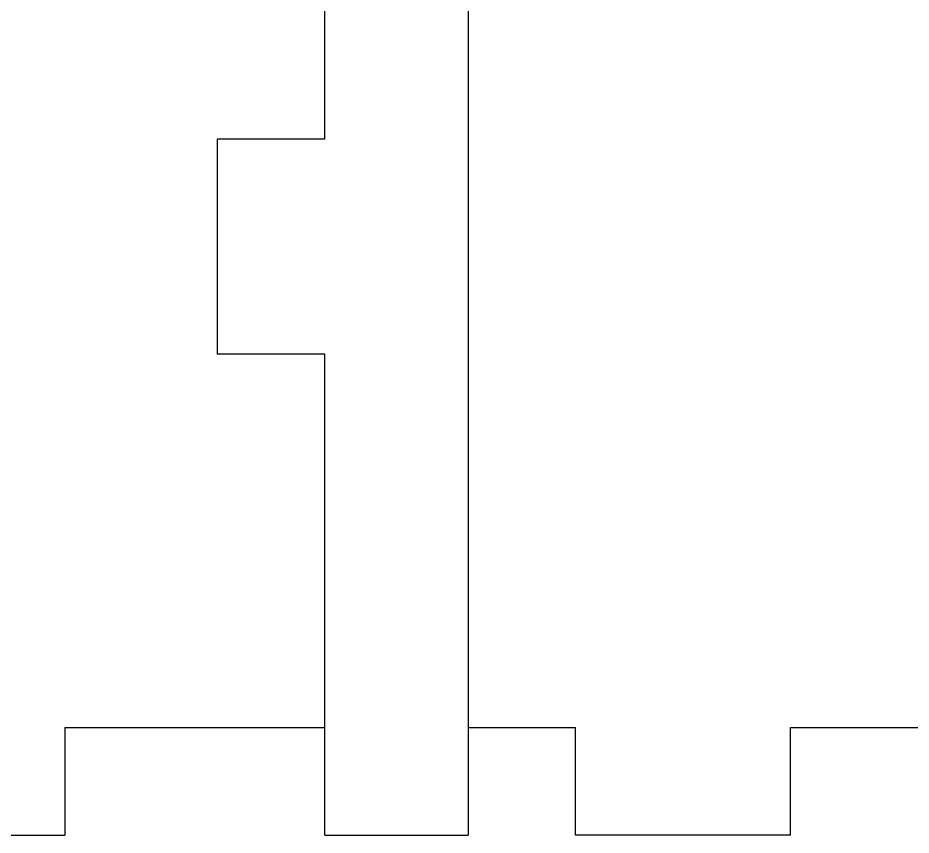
# Model space of a CAD drawing. Header units: millimetres. Extents: x -514 to -64, y 104 to 492.
# Drawn here: x -464.18 to -414.31, y 104.39 to 150.02 of the extents above; entities that cross this region are included whole.
import ezdxf

# ---------------------------------------------------------------- set-up
doc = ezdxf.new("R2010")
doc.units = ezdxf.units.MM

msp = doc.modelspace()

# ---------------------------------------------------------------- linework, layer by layer
at = {"color": 7, "linetype": 'Continuous', "lineweight": 25}
for p, q in [((-439.053, 364.395), (-439.053, 104.395)), ((-447.053, 143.252), (-447.053, 170.109)), ((-447.053, 143.252), (-453.053, 143.252)), ((-453.053, 143.252), (-453.053, 131.252)), ((-447.053, 131.252), (-453.053, 131.252)), ((-447.053, 104.395), (-447.053, 131.252)), ((-461.553, 110.395), (-461.553, 104.395)), ((-461.553, 110.395), (-447.053, 110.395)), ((-439.053, 110.395), (-433.053, 110.395)), ((-433.053, 104.395), (-433.053, 110.395)), ((-421.053, 110.395), (-381.053, 110.395)), ((-421.053, 104.395), (-421.053, 110.395)), ((-473.553, 104.395), (-461.553, 104.395)), ((-447.053, 104.395), (-439.053, 104.395)), ((-421.053, 104.395), (-433.053, 104.395))]:
    msp.add_line(p, q, dxfattribs=at)

doc.saveas('drawing.dxf')
